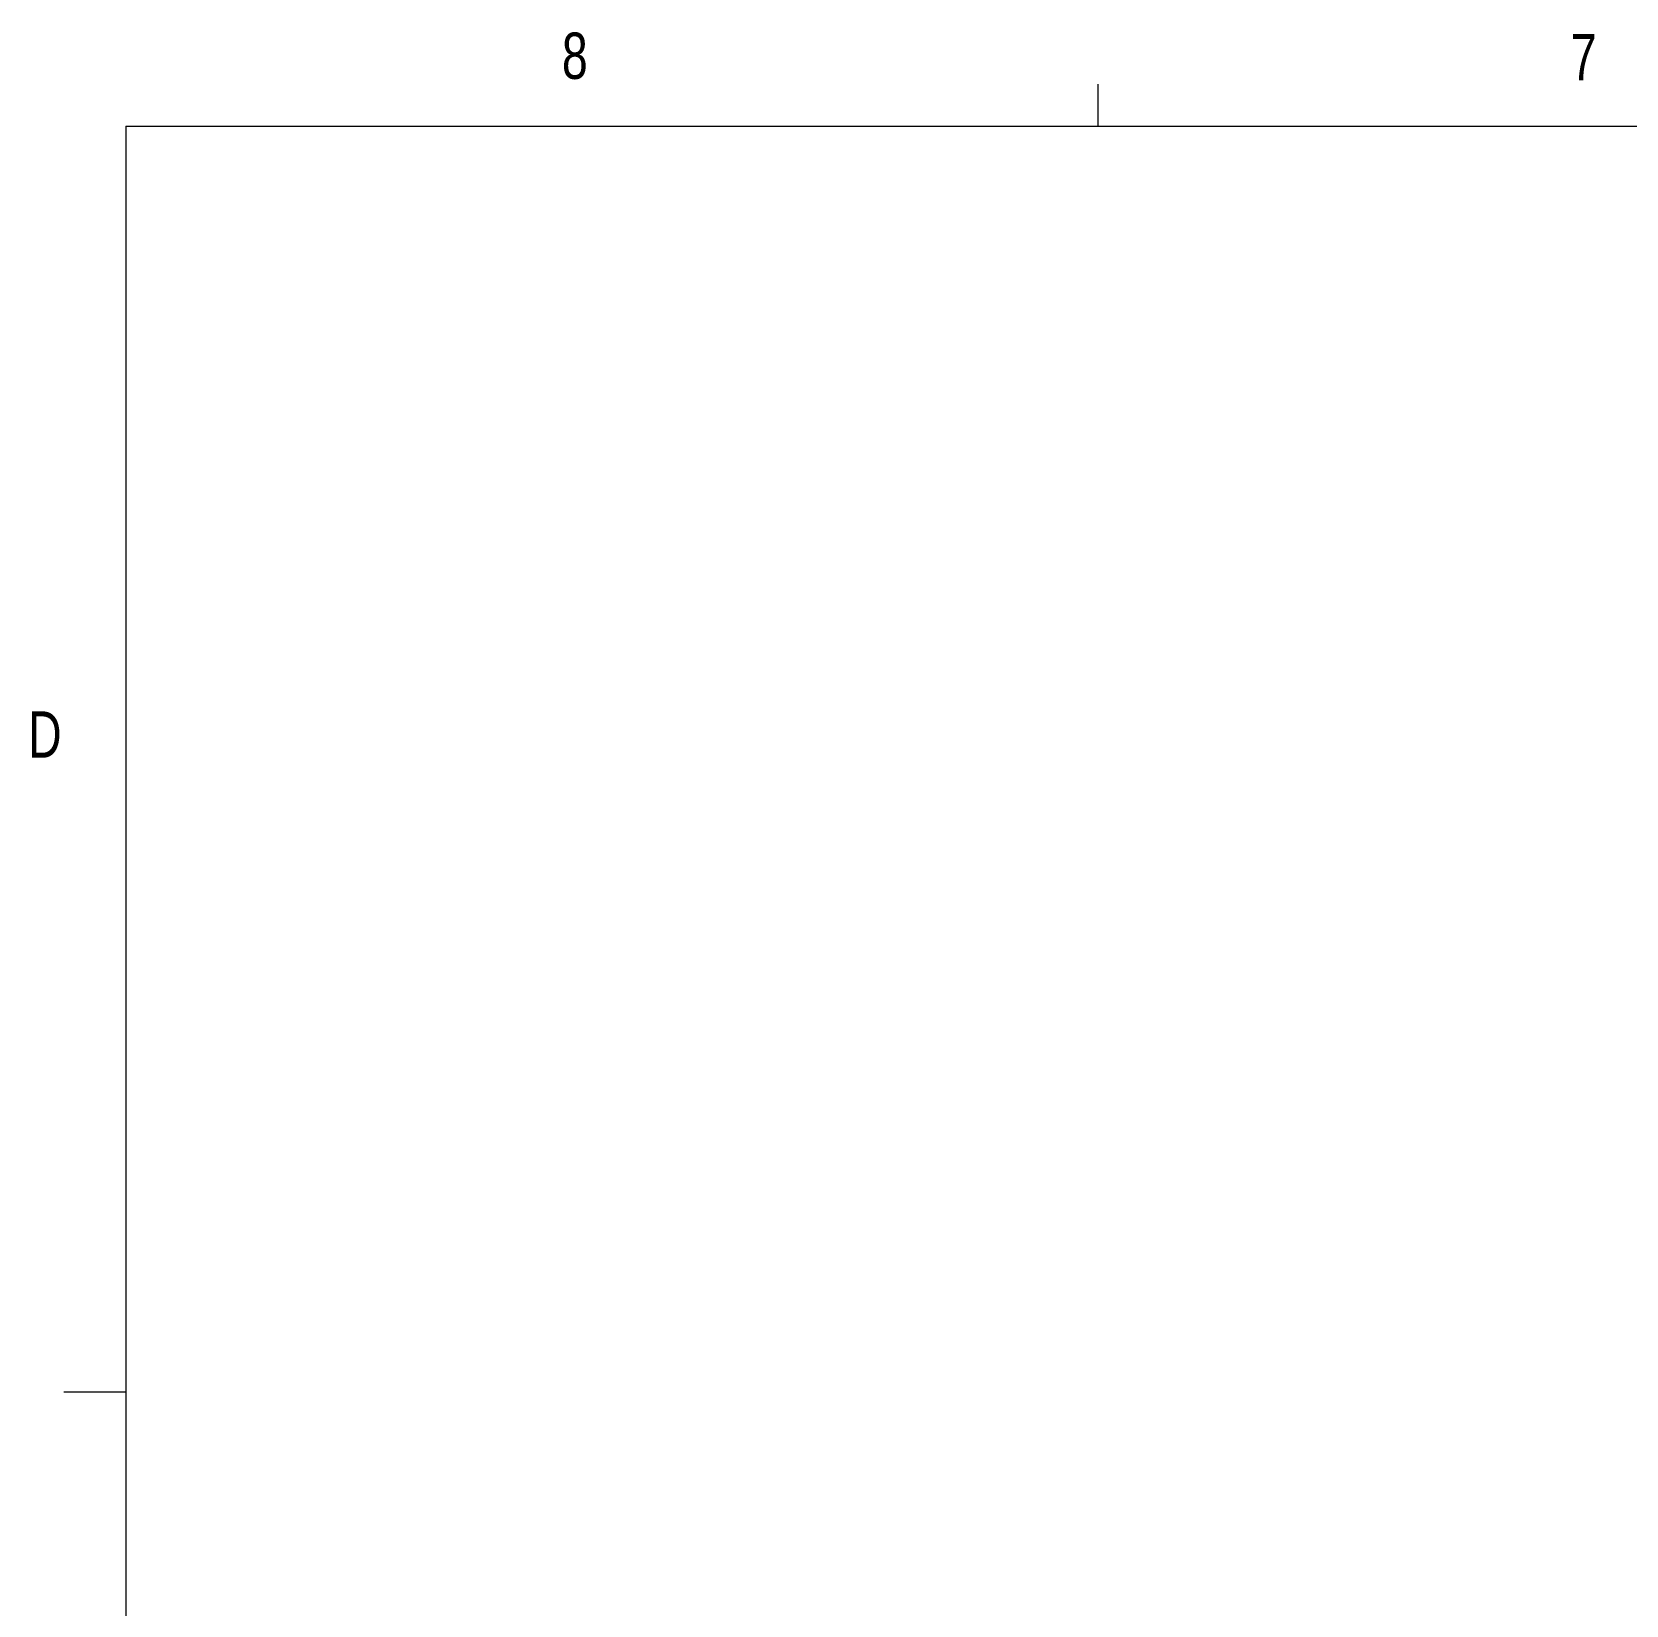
# Model space of a CAD drawing. Header units: millimetres. Extents: x 11 to 421, y 5 to 275.
# Drawn here: x 11.1 to 93, y 194.3 to 275.2 of the extents above; entities that cross this region are included whole.
import ezdxf

# ---------------------------------------------------------------- set-up
doc = ezdxf.new("R2010")
doc.units = ezdxf.units.MM
doc.styles.add('SLDTEXTSTYLE0', font='TXT', dxfattribs={"width": 0.75})

msp = doc.modelspace()

# ---------------------------------------------------------------- linework, layer by layer
at = {"color": 7, "linetype": 'Continuous', "lineweight": 0}
for p, q in [((65.907, 270.309), (65.907, 272.463)), ((15.907, 270.309), (415.957, 270.309)), ((15.907, 270.309), (15.907, 9.959)), ((15.907, 205.221), (12.732, 205.221))]:
    msp.add_line(p, q, dxfattribs=at)

# ---------------------------------------------------------------- texts
at = {"color": 7, "linetype": 'Continuous', "lineweight": 0, "char_height": 2.381, "attachment_point": 1, "style": 'SLDTEXTSTYLE0'}
for s, insert in [('8', (38.331, 275.12)), ('7', (90.195, 275.048)), ('D', (10.887, 240.222))]:
    msp.add_mtext(s, dxfattribs=dict(at, insert=insert))

doc.saveas('drawing.dxf')
